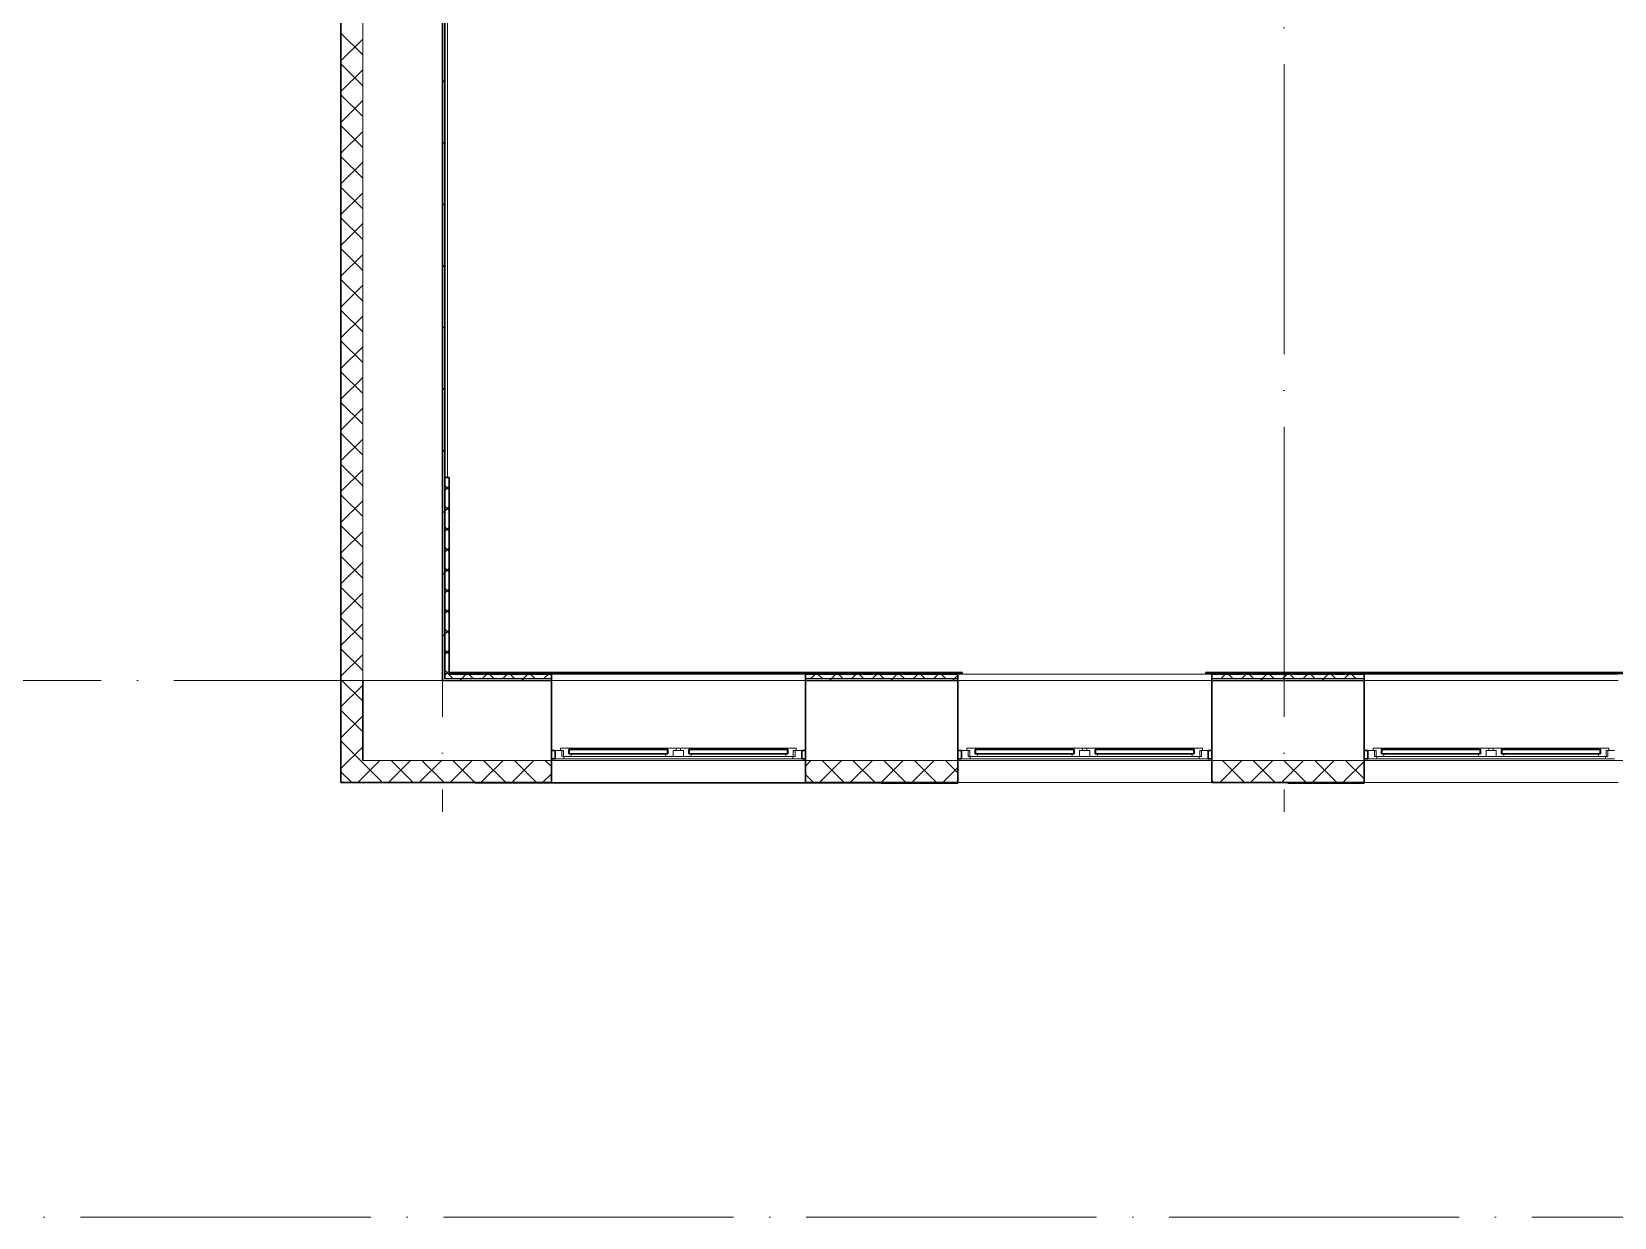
# Model space of a CAD drawing. Header units: millimetres. Extents: x -695119 to 412940, y -249585 to 622758.
# Drawn here: x 266360 to 277265, y 92212 to 100386 of the extents above; entities that cross this region are included whole.
import ezdxf

# ---------------------------------------------------------------- set-up
doc = ezdxf.new("R2010")
doc.units = ezdxf.units.MM
doc.linetypes.add('ADSK_Линия сетки', pattern=[25, 20, -2.5, 0, -2.5])
for name, color, linetype, lineweight in [('_ Окна', 252, 'Continuous', 30), ('Ограждение', 8, 'Continuous', 9), ('Окна', 252, 'Continuous', 9), ('Оси', 252, 'Continuous', 9), ('Стены внутренние', 252, 'Continuous', 18), ('Стены наружные', 252, 'Continuous', 18), ('Стены штриховка', 7, 'Continuous', 9)]:
    doc.layers.add(name, color=color, linetype=linetype, lineweight=lineweight)

# ---------------------------------------------------------------- blocks, each defined once
blk = doc.blocks.new('план 2 этажа')
at = {"layer": '_ Окна', "color": 251, "true_color": 0x636466}
for p, q in [((269966, 95430), (269941, 95430)), ((269966, 95372), (269966, 95430)), ((270064, 95438), (270061, 95438)), ((270061, 95438), (270061, 95406)), ((270741, 95438), (270064, 95438)), ((270064, 95438), (270064, 95406)), ((270064, 95406), (270064, 95438)), ((270741, 95406), (270741, 95438)), ((270741, 95438), (270741, 95406)), ((270744, 95438), (270741, 95438)), ((270744, 95406), (270744, 95438)), ((270891, 95438), (270888, 95438)), ((270888, 95438), (270888, 95406)), ((271568, 95438), (270891, 95438)), ((270891, 95438), (270891, 95406)), ((270891, 95406), (270891, 95438)), ((271568, 95406), (271568, 95438)), ((271568, 95438), (271568, 95406)), ((271571, 95438), (271568, 95438)), ((271571, 95406), (271571, 95438)), ((271691, 95430), (271666, 95430)), ((271666, 95430), (271666, 95372)), ((272766, 95430), (272741, 95430)), ((272766, 95372), (272766, 95430)), ((272864, 95438), (272861, 95438)), ((272861, 95438), (272861, 95406)), ((273541, 95438), (272864, 95438)), ((272864, 95438), (272864, 95406)), ((272864, 95406), (272864, 95438)), ((273541, 95406), (273541, 95438)), ((273541, 95438), (273541, 95406)), ((273544, 95438), (273541, 95438)), ((273544, 95406), (273544, 95438)), ((273691, 95438), (273688, 95438)), ((273688, 95438), (273688, 95406)), ((274368, 95438), (273691, 95438)), ((273691, 95438), (273691, 95406)), ((273691, 95406), (273691, 95438)), ((274368, 95406), (274368, 95438)), ((274368, 95438), (274368, 95406)), ((274371, 95438), (274368, 95438)), ((274371, 95406), (274371, 95438)), ((274491, 95430), (274466, 95430)), ((274466, 95430), (274466, 95372)), ((275566, 95430), (275541, 95430)), ((275566, 95372), (275566, 95430)), ((275664, 95438), (275661, 95438)), ((275661, 95438), (275661, 95406)), ((276341, 95438), (275664, 95438)), ((275664, 95438), (275664, 95406)), ((275664, 95406), (275664, 95438)), ((276341, 95406), (276341, 95438)), ((276341, 95438), (276341, 95406)), ((276344, 95438), (276341, 95438)), ((276344, 95406), (276344, 95438)), ((276491, 95438), (276488, 95438)), ((276488, 95438), (276488, 95406)), ((277168, 95438), (276491, 95438)), ((276491, 95438), (276491, 95406)), ((276491, 95406), (276491, 95438)), ((277168, 95406), (277168, 95438)), ((277168, 95438), (277168, 95406)), ((277171, 95438), (277168, 95438)), ((277171, 95406), (277171, 95438)), ((269941, 95372), (269966, 95372)), ((270061, 95406), (270064, 95406)), ((270064, 95406), (270741, 95406)), ((270741, 95406), (270744, 95406)), ((270888, 95406), (270891, 95406)), ((270891, 95406), (271568, 95406)), ((271568, 95406), (271571, 95406)), ((271666, 95372), (271691, 95372)), ((272741, 95372), (272766, 95372)), ((272861, 95406), (272864, 95406)), ((272864, 95406), (273541, 95406)), ((273541, 95406), (273544, 95406)), ((273688, 95406), (273691, 95406)), ((273691, 95406), (274368, 95406)), ((274368, 95406), (274371, 95406)), ((274466, 95372), (274491, 95372)), ((275541, 95372), (275566, 95372)), ((275661, 95406), (275664, 95406)), ((275664, 95406), (276341, 95406)), ((276341, 95406), (276344, 95406)), ((276488, 95406), (276491, 95406)), ((276491, 95406), (277168, 95406)), ((277168, 95406), (277171, 95406))]:
    blk.add_line(p, q, dxfattribs=at)
at = {"layer": '_ Окна', "color": 251, "lineweight": 18, "true_color": 0x636466}
for p, q in [((270004, 95430), (269966, 95430)), ((269966, 95430), (269966, 95372)), ((270060, 95447), (270004, 95447)), ((270004, 95447), (270004, 95430)), ((270004, 95430), (270024, 95430)), ((270012, 95389), (270012, 95430)), ((270024, 95430), (270024, 95389)), ((270061, 95446), (270060, 95447)), ((270062, 95447), (270061, 95446)), ((270061, 95406), (270061, 95438)), ((270061, 95438), (270079, 95438)), ((270076, 95447), (270062, 95447)), ((270079, 95438), (270076, 95447)), ((270728, 95447), (270726, 95438)), ((270726, 95438), (270744, 95438)), ((270743, 95447), (270728, 95447)), ((270744, 95446), (270743, 95447)), ((270745, 95447), (270744, 95446)), ((270744, 95438), (270744, 95406)), ((270801, 95447), (270745, 95447)), ((270781, 95389), (270781, 95430)), ((270781, 95430), (270801, 95430)), ((270801, 95430), (270801, 95447)), ((270887, 95447), (270831, 95447)), ((270831, 95447), (270831, 95430)), ((270831, 95430), (270851, 95430)), ((270851, 95430), (270851, 95389)), ((270888, 95446), (270887, 95447)), ((270889, 95447), (270888, 95446)), ((270888, 95406), (270888, 95438)), ((270888, 95438), (270906, 95438)), ((270903, 95447), (270889, 95447)), ((270906, 95438), (270903, 95447)), ((271555, 95447), (271553, 95438)), ((271553, 95438), (271571, 95438)), ((271570, 95447), (271555, 95447)), ((271571, 95446), (271570, 95447)), ((271572, 95447), (271571, 95446)), ((271571, 95438), (271571, 95406)), ((271628, 95447), (271572, 95447)), ((271608, 95389), (271608, 95430)), ((271608, 95430), (271628, 95430)), ((271620, 95430), (271620, 95389)), ((271628, 95430), (271628, 95447)), ((271666, 95430), (271628, 95430)), ((271666, 95372), (271666, 95430)), ((272804, 95430), (272766, 95430)), ((272766, 95430), (272766, 95372)), ((272860, 95447), (272804, 95447)), ((272804, 95447), (272804, 95430)), ((272804, 95430), (272824, 95430)), ((272812, 95389), (272812, 95430)), ((272824, 95430), (272824, 95389)), ((272861, 95446), (272860, 95447)), ((272862, 95447), (272861, 95446)), ((272861, 95406), (272861, 95438)), ((272861, 95438), (272879, 95438)), ((272876, 95447), (272862, 95447)), ((272879, 95438), (272876, 95447)), ((273528, 95447), (273526, 95438)), ((273526, 95438), (273544, 95438)), ((273543, 95447), (273528, 95447)), ((273544, 95446), (273543, 95447)), ((273545, 95447), (273544, 95446)), ((273544, 95438), (273544, 95406)), ((273601, 95447), (273545, 95447)), ((273581, 95389), (273581, 95430)), ((273581, 95430), (273601, 95430)), ((273601, 95430), (273601, 95447)), ((273687, 95447), (273631, 95447)), ((273631, 95447), (273631, 95430)), ((273631, 95430), (273651, 95430)), ((273651, 95430), (273651, 95389)), ((273688, 95446), (273687, 95447)), ((273689, 95447), (273688, 95446)), ((273688, 95406), (273688, 95438)), ((273688, 95438), (273706, 95438)), ((273703, 95447), (273689, 95447)), ((273706, 95438), (273703, 95447)), ((274355, 95447), (274353, 95438)), ((274353, 95438), (274371, 95438)), ((274370, 95447), (274355, 95447)), ((274371, 95446), (274370, 95447)), ((274372, 95447), (274371, 95446)), ((274371, 95438), (274371, 95406)), ((274428, 95447), (274372, 95447)), ((274408, 95389), (274408, 95430)), ((274408, 95430), (274428, 95430)), ((274420, 95430), (274420, 95389)), ((274428, 95430), (274428, 95447)), ((274466, 95430), (274428, 95430)), ((274466, 95372), (274466, 95430)), ((275604, 95430), (275566, 95430)), ((275566, 95430), (275566, 95372)), ((275660, 95447), (275604, 95447)), ((275604, 95447), (275604, 95430)), ((275604, 95430), (275624, 95430)), ((275612, 95389), (275612, 95430)), ((275624, 95430), (275624, 95389)), ((275661, 95446), (275660, 95447)), ((275662, 95447), (275661, 95446)), ((275661, 95406), (275661, 95438)), ((275661, 95438), (275679, 95438)), ((275676, 95447), (275662, 95447)), ((275679, 95438), (275676, 95447)), ((276328, 95447), (276326, 95438)), ((276326, 95438), (276344, 95438)), ((276343, 95447), (276328, 95447)), ((276344, 95446), (276343, 95447)), ((276345, 95447), (276344, 95446)), ((276344, 95438), (276344, 95406)), ((276401, 95447), (276345, 95447)), ((276381, 95389), (276381, 95430)), ((276381, 95430), (276401, 95430)), ((276401, 95430), (276401, 95447)), ((276487, 95447), (276431, 95447)), ((276431, 95447), (276431, 95430)), ((276431, 95430), (276451, 95430)), ((276451, 95430), (276451, 95389)), ((276488, 95446), (276487, 95447)), ((276489, 95447), (276488, 95446)), ((276488, 95406), (276488, 95438)), ((276488, 95438), (276506, 95438)), ((276503, 95447), (276489, 95447)), ((276506, 95438), (276503, 95447)), ((277155, 95447), (277153, 95438)), ((277153, 95438), (277171, 95438)), ((277170, 95447), (277155, 95447)), ((277171, 95446), (277170, 95447)), ((277172, 95447), (277171, 95446)), ((277171, 95438), (277171, 95406)), ((277228, 95447), (277172, 95447)), ((277208, 95389), (277208, 95430)), ((277208, 95430), (277228, 95430)), ((277220, 95430), (277220, 95389)), ((277228, 95430), (277228, 95447)), ((277266, 95430), (277228, 95430)), ((269966, 95372), (270025, 95372)), ((270024, 95389), (270012, 95389)), ((270024, 95389), (270074, 95389)), ((270025, 95372), (270030, 95389)), ((270079, 95406), (270061, 95406)), ((270074, 95389), (270079, 95406)), ((270744, 95406), (270726, 95406)), ((270726, 95406), (270730, 95389)), ((270730, 95389), (270781, 95389)), ((270851, 95389), (270901, 95389)), ((270906, 95406), (270888, 95406)), ((270901, 95389), (270906, 95406)), ((271571, 95406), (271553, 95406)), ((271553, 95406), (271557, 95389)), ((271557, 95389), (271608, 95389)), ((271602, 95389), (271606, 95372)), ((271606, 95372), (271666, 95372)), ((271620, 95389), (271608, 95389)), ((272766, 95372), (272825, 95372)), ((272824, 95389), (272812, 95389)), ((272824, 95389), (272874, 95389)), ((272825, 95372), (272830, 95389)), ((272879, 95406), (272861, 95406)), ((272874, 95389), (272879, 95406)), ((273544, 95406), (273526, 95406)), ((273526, 95406), (273530, 95389)), ((273530, 95389), (273581, 95389)), ((273651, 95389), (273701, 95389)), ((273706, 95406), (273688, 95406)), ((273701, 95389), (273706, 95406)), ((274371, 95406), (274353, 95406)), ((274353, 95406), (274357, 95389)), ((274357, 95389), (274408, 95389)), ((274402, 95389), (274406, 95372)), ((274406, 95372), (274466, 95372)), ((274420, 95389), (274408, 95389)), ((275566, 95372), (275625, 95372)), ((275624, 95389), (275612, 95389)), ((275624, 95389), (275674, 95389)), ((275625, 95372), (275630, 95389)), ((275679, 95406), (275661, 95406)), ((275674, 95389), (275679, 95406)), ((276344, 95406), (276326, 95406)), ((276326, 95406), (276330, 95389)), ((276330, 95389), (276381, 95389)), ((276451, 95389), (276501, 95389)), ((276506, 95406), (276488, 95406)), ((276501, 95389), (276506, 95406)), ((277171, 95406), (277153, 95406)), ((277153, 95406), (277157, 95389)), ((277157, 95389), (277208, 95389)), ((277202, 95389), (277206, 95372)), ((277206, 95372), (277266, 95372)), ((277220, 95389), (277208, 95389))]:
    blk.add_line(p, q, dxfattribs=at)
at = {"layer": 'Ограждение', "color": 251, "true_color": 0x636466}
blk.add_line((269226, 97312), (269226, 100512), dxfattribs=at)
at = {"layer": 'Окна', "color": 251, "true_color": 0x636466}
for p, q in [((270062, 95447), (270060, 95447)), ((270728, 95447), (270076, 95447)), ((270745, 95447), (270743, 95447)), ((270801, 95447), (270831, 95447)), ((270831, 95430), (270801, 95430)), ((270889, 95447), (270887, 95447)), ((271555, 95447), (270903, 95447)), ((271572, 95447), (271570, 95447)), ((272862, 95447), (272860, 95447)), ((273528, 95447), (272876, 95447)), ((273545, 95447), (273543, 95447)), ((273601, 95447), (273631, 95447)), ((273631, 95430), (273601, 95430)), ((273689, 95447), (273687, 95447)), ((274355, 95447), (273703, 95447)), ((274372, 95447), (274370, 95447)), ((275662, 95447), (275660, 95447)), ((276328, 95447), (275676, 95447)), ((276345, 95447), (276343, 95447)), ((276401, 95447), (276431, 95447)), ((276431, 95430), (276401, 95430)), ((276489, 95447), (276487, 95447)), ((277155, 95447), (276503, 95447)), ((277172, 95447), (277170, 95447)), ((270025, 95372), (271606, 95372)), ((270074, 95389), (270730, 95389)), ((270851, 95389), (270781, 95389)), ((270901, 95389), (271557, 95389)), ((272825, 95372), (274406, 95372)), ((272874, 95389), (273530, 95389)), ((273651, 95389), (273581, 95389)), ((273701, 95389), (274357, 95389)), ((275625, 95372), (277206, 95372)), ((275674, 95389), (276330, 95389)), ((276451, 95389), (276381, 95389)), ((276501, 95389), (277157, 95389))]:
    blk.add_line(p, q, dxfattribs=at)
at = {"layer": 'Оси', "color": 251, "linetype": 'ADSK_Линия сетки', "ltscale": 100, "true_color": 0x636466}
for p, q in [((269191, 112662), (269191, 95007)), ((274991, 112662), (274991, 95007)), ((326841, 95912), (255119, 95912)), ((301198, 92212), (255081, 92212))]:
    blk.add_line(p, q, dxfattribs=at)
at = {"layer": 'Стены внутренние', "color": 251, "lineweight": 30, "true_color": 0x636466}
for p, q in [((268489, 108014), (268489, 95210)), ((268641, 95912), (268641, 95362)), ((269191, 95912), (269941, 95912)), ((269191, 95912), (269191, 95912)), ((269941, 95912), (269941, 95210)), ((271691, 95912), (272741, 95912)), ((271691, 95912), (271691, 95210)), ((272741, 95912), (272741, 95210)), ((274491, 95912), (275541, 95912)), ((274491, 95912), (274491, 95210)), ((275541, 95912), (275541, 95210)), ((268489, 95210), (269941, 95210)), ((271691, 95210), (272741, 95210)), ((275541, 95210), (274491, 95210))]:
    blk.add_line(p, q, dxfattribs=at)
at = {"layer": 'Стены внутренние', "color": 251, "true_color": 0x636466}
for p, q in [((268641, 107862), (268641, 95912)), ((269941, 95912), (271691, 95912)), ((272741, 95912), (274491, 95912)), ((275541, 95912), (277291, 95912)), ((275541, 95362), (268641, 95362)), ((281141, 95362), (275542, 95362)), ((271691, 95210), (269941, 95210)), ((274491, 95210), (272741, 95210)), ((277291, 95210), (275541, 95210))]:
    blk.add_line(p, q, dxfattribs=at)
at = {"layer": 'Стены внутренние', "color": 251, "linetype": 'Continuous', "lineweight": 9, "true_color": 0x636466}
for p, q in [((268641, 100225), (268491, 100375)), ((268491, 100184), (268641, 100334)), ((268641, 100013), (268491, 100163)), ((268491, 99972), (268641, 100122)), ((268641, 99801), (268491, 99951)), ((268491, 99760), (268641, 99910)), ((268641, 99588), (268491, 99738)), ((268491, 99548), (268641, 99698)), ((268491, 99463), (268489, 99459)), ((268641, 99376), (268491, 99526)), ((268491, 99336), (268641, 99486)), ((268641, 99164), (268491, 99314)), ((268491, 99124), (268641, 99274)), ((268641, 98952), (268491, 99102)), ((268491, 98912), (268641, 99062)), ((268641, 98740), (268491, 98890)), ((268491, 98700), (268641, 98850)), ((268641, 98528), (268491, 98678)), ((268491, 98487), (268641, 98637)), ((268641, 98316), (268491, 98466)), ((268491, 98275), (268641, 98425)), ((268491, 98230), (268489, 98233)), ((268641, 98104), (268491, 98254)), ((268491, 98063), (268641, 98213)), ((268641, 97891), (268491, 98041)), ((268491, 98027), (268491, 98027)), ((268491, 97851), (268641, 98001)), ((268641, 97679), (268491, 97829)), ((268491, 97639), (268641, 97789)), ((268641, 97467), (268491, 97617)), ((268491, 97427), (268641, 97577)), ((268641, 97255), (268491, 97405)), ((268491, 97215), (268641, 97365)), ((268641, 97043), (268491, 97193)), ((268491, 97002), (268641, 97152)), ((268641, 96831), (268491, 96981)), ((268491, 96790), (268641, 96940)), ((268641, 96619), (268491, 96769)), ((268491, 96578), (268641, 96728)), ((268641, 96406), (268491, 96556)), ((268491, 96366), (268641, 96516)), ((268641, 96194), (268491, 96344)), ((268491, 96154), (268641, 96304)), ((268641, 95982), (268491, 96132)), ((268491, 95942), (268641, 96092)), ((268491, 95995), (268489, 95998)), ((268641, 95770), (268491, 95920)), ((268491, 95730), (268641, 95880)), ((268641, 95558), (268491, 95708)), ((268491, 95518), (268641, 95668)), ((268641, 95346), (268491, 95496)), ((268491, 95305), (268641, 95455)), ((268641, 95243), (268759, 95362)), ((268775, 95212), (268641, 95346)), ((268821, 95212), (268971, 95362)), ((268987, 95212), (268837, 95362)), ((269033, 95212), (269183, 95362)), ((269199, 95212), (269049, 95362)), ((269246, 95212), (269396, 95362)), ((269411, 95212), (269261, 95362)), ((269458, 95212), (269608, 95362)), ((269624, 95212), (269474, 95362)), ((269670, 95212), (269820, 95362)), ((269836, 95212), (269686, 95362)), ((269941, 95319), (269898, 95362)), ((271691, 95323), (271729, 95362)), ((271791, 95212), (271941, 95362)), ((271957, 95212), (271807, 95362)), ((272003, 95212), (272153, 95362)), ((272169, 95212), (272019, 95362)), ((272215, 95212), (272365, 95362)), ((272381, 95212), (272231, 95362)), ((272428, 95212), (272578, 95362)), ((272593, 95212), (272443, 95362)), ((272739, 95278), (272656, 95362)), ((274549, 95212), (274699, 95362)), ((274715, 95212), (274565, 95362)), ((274761, 95212), (274911, 95362)), ((274927, 95212), (274777, 95362)), ((274973, 95212), (275123, 95362)), ((275139, 95212), (274989, 95362)), ((275185, 95212), (275335, 95362)), ((275351, 95212), (275201, 95362)), ((275397, 95212), (275541, 95355)), ((275539, 95236), (275413, 95362)), ((268563, 95212), (268491, 95284)), ((268609, 95212), (268641, 95243)), ((268944, 95210), (268943, 95212)), ((269087, 95212), (269086, 95211)), ((269321, 95212), (269320, 95210)), ((269882, 95212), (269939, 95268)), ((271745, 95212), (271693, 95264)), ((271760, 95210), (271758, 95212)), ((271785, 95212), (271784, 95210)), ((272137, 95212), (272136, 95210)), ((272640, 95212), (272741, 95313)), ((274503, 95212), (274493, 95221)), ((274601, 95212), (274600, 95210)), ((275539, 95283), (275541, 95283))]:
    blk.add_line(p, q, dxfattribs=at)
at = {"layer": 'Стены наружные', "color": 251, "lineweight": 30, "true_color": 0x636466}
for p, q in [((269191, 95912), (269191, 107312)), ((269206, 100512), (269206, 95927)), ((269206, 95927), (269206, 97312)), ((269236, 97312), (269206, 97312)), ((269236, 97312), (269236, 95967)), ((269191, 95912), (269941, 95912)), ((269236, 95967), (272771, 95967)), ((269236, 95962), (269236, 95957)), ((272771, 95962), (269236, 95962)), ((269236, 95957), (269941, 95957)), ((269941, 95957), (269941, 95912)), ((271691, 95957), (272741, 95957)), ((271691, 95957), (271691, 95912)), ((271691, 95912), (272741, 95912)), ((272741, 95957), (272741, 95912)), ((272771, 95962), (272771, 95967)), ((291586, 95967), (274451, 95967)), ((274451, 95962), (274451, 95967)), ((274451, 95962), (291586, 95962)), ((274491, 95957), (275541, 95957)), ((274491, 95957), (274491, 95912)), ((275541, 95912), (274491, 95912)), ((275541, 95957), (275541, 95912)), ((272216, 95210), (272741, 95210)), ((272216, 95210), (272216, 95205)), ((272741, 95210), (272741, 95205)), ((275016, 95210), (275541, 95210)), ((275016, 95210), (275016, 95205)), ((275541, 95210), (275541, 95205)), ((272741, 95205), (272216, 95205)), ((275541, 95205), (275016, 95205))]:
    blk.add_line(p, q, dxfattribs=at)
at = {"layer": 'Стены наружные', "color": 251, "linetype": 'Continuous', "lineweight": 9, "true_color": 0x636466}
for p, q in [((269191, 100036), (269206, 100051)), ((269191, 99612), (269206, 99627)), ((269191, 99187), (269206, 99202)), ((269191, 98763), (269206, 98778)), ((269191, 98339), (269206, 98354)), ((269191, 97915), (269206, 97930)), ((269191, 97490), (269206, 97505)), ((269236, 97226), (269206, 97256)), ((269206, 97222), (269236, 97252)), ((269191, 97066), (269206, 97081)), ((269236, 97084), (269206, 97114)), ((269206, 97081), (269236, 97111)), ((269236, 96943), (269206, 96973)), ((269206, 96940), (269236, 96970)), ((269236, 96801), (269206, 96831)), ((269206, 96798), (269236, 96828)), ((269191, 96642), (269206, 96657)), ((269236, 96660), (269206, 96690)), ((269206, 96657), (269236, 96687)), ((269236, 96519), (269206, 96549)), ((269206, 96515), (269236, 96545)), ((269236, 96377), (269206, 96407)), ((269206, 96374), (269236, 96404)), ((269191, 96218), (269206, 96233)), ((269236, 96236), (269206, 96266)), ((269206, 96233), (269236, 96263)), ((269236, 96094), (269206, 96124)), ((269206, 96091), (269236, 96121)), ((269232, 95957), (269206, 95983)), ((269213, 95957), (269236, 95980)), ((269206, 95950), (269213, 95957)), ((269262, 95927), (269232, 95957)), ((269309, 95912), (269324, 95927)), ((269324, 95927), (269354, 95957)), ((269403, 95927), (269373, 95957)), ((269466, 95927), (269496, 95957)), ((269545, 95927), (269515, 95957)), ((269607, 95927), (269637, 95957)), ((269686, 95927), (269656, 95957)), ((269733, 95912), (269748, 95927)), ((269748, 95927), (269778, 95957)), ((269828, 95927), (269798, 95957)), ((269890, 95927), (269920, 95957)), ((269941, 95955), (269939, 95957)), ((271728, 95927), (271758, 95957)), ((271808, 95927), (271778, 95957)), ((271855, 95912), (271870, 95927)), ((271870, 95927), (271900, 95957)), ((271949, 95927), (271919, 95957)), ((272011, 95927), (272041, 95957)), ((272091, 95927), (272061, 95957)), ((272153, 95927), (272183, 95957)), ((272232, 95927), (272202, 95957)), ((272279, 95912), (272294, 95927)), ((272294, 95927), (272324, 95957)), ((272373, 95927), (272343, 95957)), ((272435, 95927), (272465, 95957)), ((272515, 95927), (272485, 95957)), ((272577, 95927), (272607, 95957)), ((272656, 95927), (272626, 95957)), ((272703, 95912), (272718, 95927)), ((272718, 95927), (272741, 95949)), ((274495, 95927), (274491, 95930)), ((274557, 95927), (274587, 95957)), ((274636, 95927), (274606, 95957)), ((274698, 95927), (274728, 95957)), ((274778, 95927), (274748, 95957)), ((274825, 95912), (274840, 95927)), ((274840, 95927), (274870, 95957)), ((274919, 95927), (274889, 95957)), ((274981, 95927), (275011, 95957)), ((275060, 95927), (275030, 95957)), ((275122, 95927), (275152, 95957)), ((275202, 95927), (275172, 95957)), ((275249, 95912), (275264, 95927)), ((275264, 95927), (275294, 95957)), ((275343, 95927), (275313, 95957)), ((275405, 95927), (275435, 95957)), ((275485, 95927), (275455, 95957)), ((272349, 95205), (272347, 95209))]:
    blk.add_line(p, q, dxfattribs=at)
at = {"layer": 'Стены наружные', "color": 251, "true_color": 0x636466}
for p, q in [((269941, 95957), (271691, 95957)), ((271691, 95912), (269941, 95912)), ((272741, 95957), (274491, 95957)), ((274491, 95912), (272741, 95912)), ((275541, 95957), (277291, 95957)), ((277291, 95912), (275541, 95912)), ((269416, 95205), (269416, 95210)), ((269941, 95210), (271691, 95210)), ((269941, 95210), (269941, 95205)), ((271691, 95205), (271691, 95210)), ((272211, 95205), (272211, 95210)), ((272211, 95209), (272216, 95209)), ((272211, 95205), (269416, 95205)), ((272216, 95204), (271691, 95204))]:
    blk.add_line(p, q, dxfattribs=at)
at = {"layer": 'Стены штриховка', "color": 251, "true_color": 0x636466}
for p, q in [((268491, 95210), (268491, 108014)), ((269941, 95927), (269206, 95927)), ((269236, 95962), (269236, 95967)), ((272741, 95927), (271691, 95927)), ((275541, 95927), (274491, 95927)), ((269939, 95212), (268489, 95212)), ((269941, 95286), (269939, 95286)), ((269939, 95286), (269939, 95212)), ((271693, 95286), (271691, 95286)), ((271693, 95212), (271693, 95286)), ((272739, 95212), (271693, 95212)), ((272741, 95286), (272739, 95286)), ((272739, 95286), (272739, 95212)), ((274493, 95286), (274491, 95286)), ((274493, 95212), (274493, 95286)), ((275539, 95212), (274493, 95212)), ((275541, 95286), (275539, 95286)), ((275539, 95286), (275539, 95212))]:
    blk.add_line(p, q, dxfattribs=at)

msp = doc.modelspace()

# ---------------------------------------------------------------- block references
msp.add_blockref('план 2 этажа', (0, 0))

doc.saveas('drawing.dxf')
